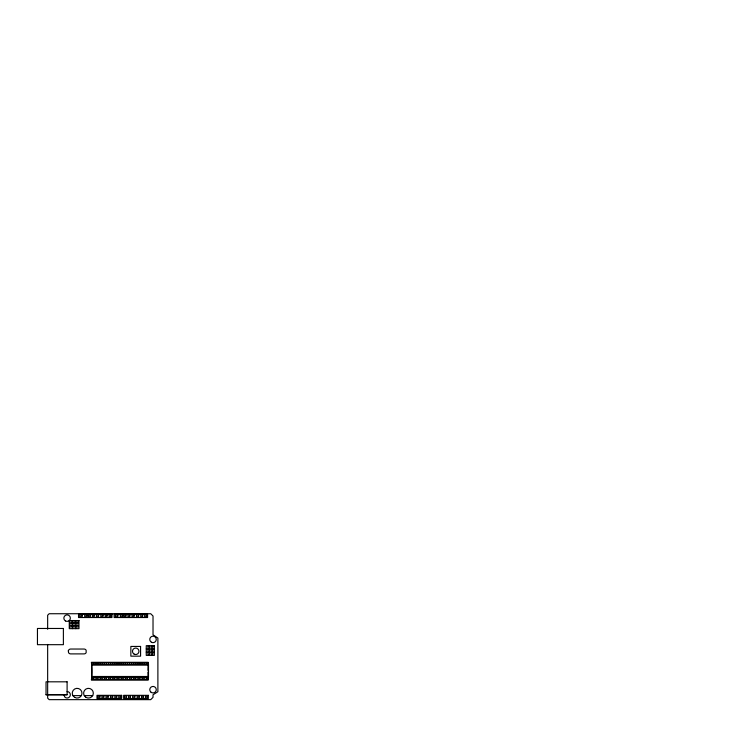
<?xml version="1.0" encoding="UTF-8"?>
<svg xmlns="http://www.w3.org/2000/svg" width="749" height="749" viewBox="0 0 749 749"><rect width="100%" height="100%" fill="white"/><g stroke="black" fill="none" stroke-linecap="round" stroke-linejoin="round"><path stroke-width="1.12" d="M147.946 670.402L148.162 662.313L91.425 662.313C92.061 669.55 92.061 672.902 91.425 680.139L148.162 680.139L147.946 672.05M146.261 648.915L154.369 648.915M146.261 652.154L154.369 652.154M91.425 662.715L148.386 662.715L148.386 664.335M91.762 664.335L148.499 664.335L148.499 677.302L91.762 677.302M91.762 665.14L148.499 665.14M91.762 676.487L148.499 676.487M91.425 679.455L148.162 679.455M46.035 694.716L67.101 694.716M72.915 695.624L81.332 695.624M84.263 695.624L92.689 695.624M63.862 694.782L64.817 697.076A3.239 3.239 0 0 0 70.097 696.027A3.239 3.239 0 0 0 67.101 691.542M148.386 677.302L148.386 678.922L146.289 678.922L146.289 677.302M146.289 662.715L146.289 664.335M144.192 662.715L144.192 664.335M144.192 677.302L144.192 678.922L142.095 678.922L142.095 677.302M142.095 662.715L142.095 664.335M139.997 662.715L139.997 664.335M139.997 677.302L139.997 678.922L137.9 678.922L137.9 677.302M137.9 662.715L137.9 664.335M135.803 662.715L135.803 664.335M135.803 677.302L135.803 678.922L133.706 678.922L133.706 677.302M133.706 662.715L133.706 664.335M131.609 662.715L131.609 664.335M131.609 677.302L131.609 678.922L129.511 678.922L129.511 677.302M129.511 662.715L129.511 664.335M127.414 662.715L127.414 664.335M127.414 677.302L127.414 678.922L125.317 678.922L125.317 677.302M125.317 662.715L125.317 664.335M123.229 662.715L123.229 664.335M123.22 677.302L123.22 678.922L121.123 678.922L121.123 677.302M121.132 662.715L121.132 664.335M119.035 662.715L119.035 664.335M119.025 677.302L119.025 678.922L116.928 678.922L116.928 677.302M116.938 662.715L116.938 664.335M114.831 662.715L114.831 664.335M114.831 677.302L114.831 678.922L112.734 678.922L112.734 677.302M112.734 662.715L112.734 664.335M110.637 662.715L110.637 664.335M110.637 677.302L110.637 678.922L108.539 678.922L108.539 677.302M108.539 662.715L108.539 664.335M106.442 662.715L106.442 664.335M106.442 677.302L106.442 678.922L104.345 678.922L104.345 677.302M104.345 662.715L104.345 664.335M102.248 662.715L102.248 664.335M102.248 677.302L102.248 678.922L100.151 678.922L100.151 677.302M100.151 662.715L100.151 664.335M98.053 662.715L98.053 664.335M98.053 677.302L98.053 678.922L95.956 678.922L95.956 677.302M95.956 662.715L95.956 664.335M93.859 662.715L93.859 664.335M93.859 677.302L93.859 678.922L91.762 678.922L91.762 662.715M75.743 620.546L75.743 628.654M72.503 620.546L72.503 628.654M47.655 629.254L47.655 615.238L49.162 613.731L150.727 613.731L153.021 616.024L153.021 634.806L157.889 638.045L157.889 691.73L153.021 694.782L153.021 697.347L150.727 699.65L49.162 699.65L47.655 698.143L47.655 644.44M68.318 650.834L68.562 652.679A2.434 2.434 0 0 0 70.668 653.896L84.038 653.896A2.434 2.434 0 0 0 86.144 652.679L86.144 650.254A2.434 2.434 0 0 0 84.038 649.037L70.668 649.037A2.434 2.434 0 0 0 68.562 650.254L68.318 650.834M111.966 614.283L78.533 614.283L78.533 617.532L111.966 617.532L111.966 614.283M147.572 614.283L114.138 614.283L114.138 617.532L147.572 617.532L147.572 614.283M82.24 615.098L79.769 615.098L79.769 616.717L82.24 616.717L82.24 615.098M87.184 615.098L84.712 615.098L84.712 616.717L87.184 616.717L87.184 615.098M90.367 615.098L88.419 615.098L88.419 616.717L90.367 616.717L90.367 615.098M94.271 615.098L92.324 615.098L92.324 616.717L94.271 616.717L94.271 615.098M98.587 615.098L96.359 615.098L96.359 616.717L98.587 616.717L98.587 615.098M103.044 615.098L100.815 615.098L100.815 616.717L103.044 616.717L103.044 615.098M107.088 615.098L105.141 615.098L105.141 616.717L107.088 616.717L107.088 615.098M110.983 615.098L109.036 615.098L109.036 616.717L110.983 616.717L110.983 615.098M117.846 615.098L115.374 615.098L115.374 616.717L117.846 616.717L117.846 615.098M122.789 615.098L120.317 615.098L120.317 616.717L122.789 616.717L122.789 615.098M125.982 615.098L124.025 615.098L124.025 616.717L125.982 616.717L125.982 615.098M129.877 615.098L127.929 615.098L127.929 616.717L129.877 616.717L129.877 615.098M134.202 615.098L131.974 615.098L131.974 616.717L134.202 616.717L134.202 615.098M138.659 615.098L136.43 615.098L136.43 616.717L138.659 616.717L138.659 615.098M142.694 615.098L140.746 615.098L140.746 616.717L142.694 616.717L142.694 615.098M146.598 615.098L144.651 615.098L144.651 616.717L146.598 616.717L146.598 615.098M78.991 620.546L69.264 620.546L69.264 628.654L78.991 628.654L78.991 620.546M71.586 622.101L69.966 622.101L69.966 623.72L71.586 623.72L71.586 622.101M74.825 622.101L73.205 622.101L73.205 623.72L74.825 623.72L74.825 622.101M78.065 622.101L76.445 622.101L76.445 623.72L78.065 623.72L78.065 622.101M71.586 625.34L69.966 625.34L69.966 626.969L71.586 626.969L71.586 625.34M74.825 625.34L73.205 625.34L73.205 626.969L74.825 626.969L74.825 625.34M78.065 625.34L76.445 625.34L76.445 626.969L78.065 626.969L78.065 625.34M63.384 628.467L37.45 628.467L37.45 644.683L63.384 644.683L63.384 628.467M154.369 645.675L146.261 645.675L146.261 655.403L154.369 655.403L154.369 645.675M149.575 646.378L147.946 646.378L147.946 647.997L149.575 647.997L149.575 646.378M152.815 646.378L151.195 646.378L151.195 647.997L152.815 647.997L152.815 646.378M140.578 646.434L130.85 646.434L130.85 656.161L140.578 656.161L140.578 646.434M149.575 649.617L147.946 649.617L147.946 651.237L149.575 651.237L149.575 649.617M152.815 649.617L151.195 649.617L151.195 651.237L152.815 651.237L152.815 649.617M149.575 652.856L147.946 652.856L147.946 654.476L149.575 654.476L149.575 652.856M152.815 652.856L151.195 652.856L151.195 654.476L152.815 654.476L152.815 652.856M67.101 681.815L46.035 681.815L46.035 694.782L67.101 694.782L67.101 681.815M121.694 695.334L96.977 695.334L96.977 698.583L121.694 698.583L121.694 695.334M148.339 695.334L123.622 695.334L123.622 698.583L148.339 698.583L148.339 695.334M99.926 696.149L97.96 696.149L97.96 697.768L99.926 697.768L99.926 696.149M103.858 696.149L101.892 696.149L101.892 697.768L103.858 697.768L103.858 696.149M108.212 696.149L105.965 696.149L105.965 697.768L108.212 697.768L108.212 696.149M112.706 696.149L110.459 696.149L110.459 697.768L112.706 697.768L112.706 696.149M116.778 696.149L114.812 696.149L114.812 697.768L116.778 697.768L116.778 696.149M120.711 696.149L118.745 696.149L118.745 697.768L120.711 697.768L120.711 696.149M126.572 696.149L124.606 696.149L124.606 697.768L126.572 697.768L126.572 696.149M130.504 696.149L128.538 696.149L128.538 697.768L130.504 697.768L130.504 696.149M134.857 696.149L132.61 696.149L132.61 697.768L134.857 697.768L134.857 696.149M139.351 696.149L137.104 696.149L137.104 697.768L139.351 697.768L139.351 696.149M143.424 696.149L141.458 696.149L141.458 697.768L143.424 697.768L143.424 696.149M147.356 696.149L145.39 696.149L145.39 697.768L147.356 697.768L147.356 696.149M134.099 654.102A3.239 3.239 0 0 0 138.958 651.293A3.239 3.239 0 0 0 134.099 648.484A3.239 3.239 0 0 0 134.099 654.102M74.694 697.403A4.859 4.859 0 0 0 81.987 693.199A4.859 4.859 0 0 0 74.694 688.986A4.859 4.859 0 0 0 74.694 697.403M86.041 697.403A4.859 4.859 0 0 0 93.335 693.199A4.859 4.859 0 0 0 86.041 688.986A4.859 4.859 0 0 0 86.041 697.403M65.481 620.94A3.239 3.239 0 0 0 70.35 618.131A3.239 3.239 0 0 0 65.481 615.322A3.239 3.239 0 0 0 65.481 620.94M150.727 691.964A3.239 3.239 0 0 0 156.157 690.512A3.239 3.239 0 0 0 152.187 686.543A3.239 3.239 0 0 0 150.727 691.964M151.401 642.23A3.239 3.239 0 0 0 156.26 639.421A3.239 3.239 0 0 0 151.401 636.613A3.239 3.239 0 0 0 151.401 642.23"/></g></svg>
